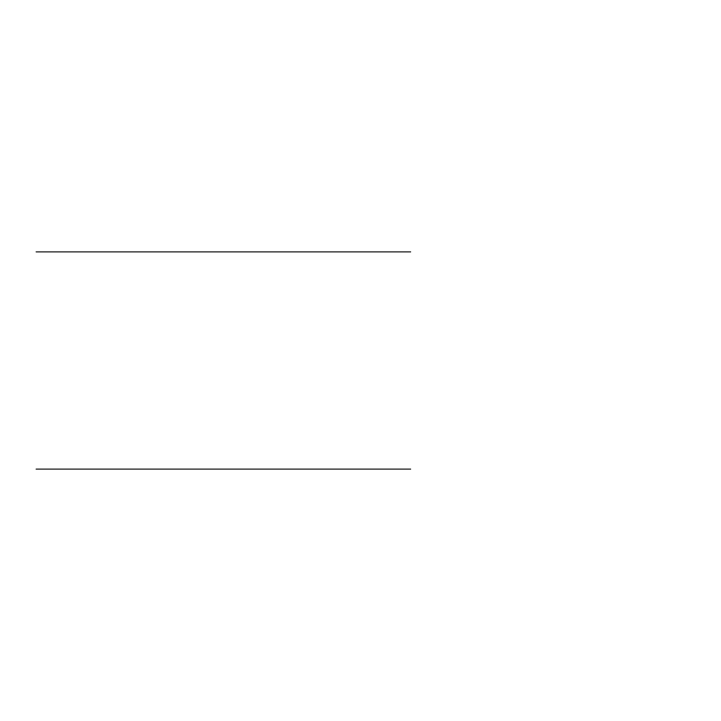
<?xml version="1.0" encoding="UTF-8"?>
<svg xmlns="http://www.w3.org/2000/svg" width="721" height="721" viewBox="0 0 721 721"><rect width="100%" height="100%" fill="white"/><g stroke="black" fill="none" stroke-linecap="round" stroke-linejoin="round"><path stroke-width="1.08" d="M36.05 251.899L410.727 251.899M36.05 469.101L410.727 469.101"/></g></svg>
